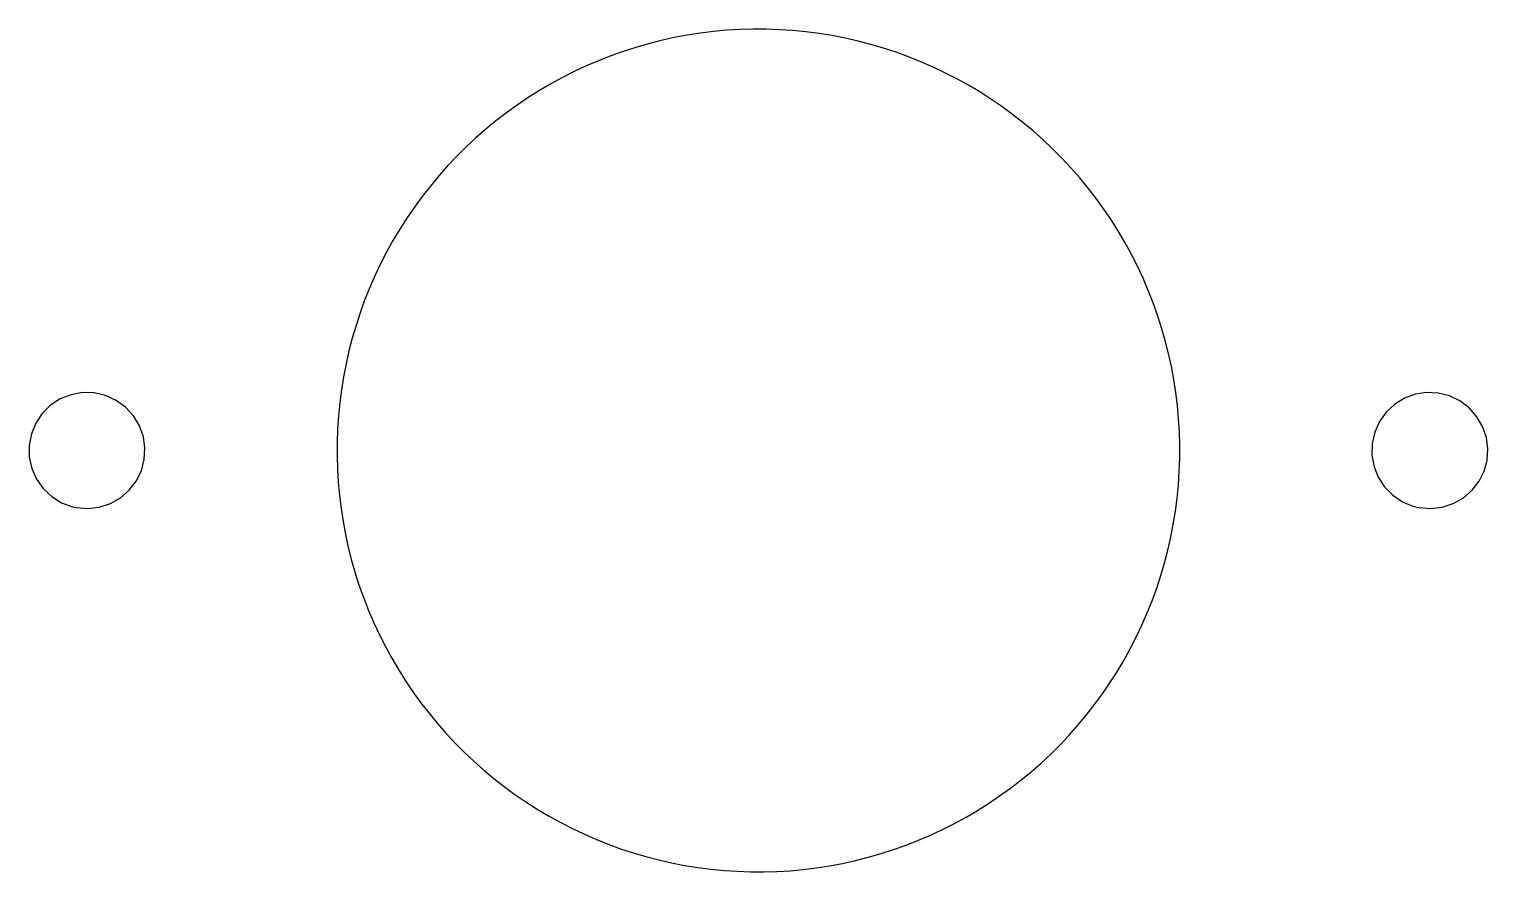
# Model space of a CAD drawing. Header units: metres. Extents: x -20.4 to 20.4, y -11.8 to 11.8.
import ezdxf

# ---------------------------------------------------------------- set-up
doc = ezdxf.new("R2010")
doc.units = ezdxf.units.M

msp = doc.modelspace()

# ---------------------------------------------------------------- linework, layer by layer
for p, q in [((-2.71858, 11.4826), (-3.07793, 11.3915)), ((-2.35657, 11.5623), (-2.71858, 11.4826)), ((-1.99223, 11.6306), (-2.35657, 11.5623)), ((-1.62592, 11.6874), (-1.99223, 11.6306)), ((-1.25801, 11.7327), (-1.62592, 11.6874)), ((-0.888855, 11.7665), (-1.25801, 11.7327)), ((-0.518814, 11.7886), (-0.888855, 11.7665)), ((-0.14827, 11.7991), (-0.518814, 11.7886)), ((0.222397, 11.7979), (-0.14827, 11.7991)), ((0.59288, 11.7851), (0.222397, 11.7979)), ((0.962769, 11.7607), (0.59288, 11.7851)), ((1.3317, 11.7246), (0.962769, 11.7607)), ((1.69933, 11.677), (1.3317, 11.7246)), ((2.06526, 11.6179), (1.69933, 11.677)), ((2.42917, 11.5472), (2.06526, 11.6179)), ((2.79068, 11.4652), (2.42917, 11.5472)), ((3.14943, 11.3719), (2.79068, 11.4652)), ((-4.13629, 11.0513), (-4.48138, 10.9159)), ((-3.78712, 11.1758), (-4.13629, 11.0513)), ((-3.43422, 11.2892), (-3.78712, 11.1758)), ((-3.07793, 11.3915), (-3.43422, 11.2892)), ((3.50508, 11.2674), (3.14943, 11.3719)), ((3.85727, 11.1517), (3.50508, 11.2674)), ((4.20566, 11.0251), (3.85727, 11.1517)), ((-4.82205, 10.7698), (-5.15796, 10.613)), ((-4.48138, 10.9159), (-4.82205, 10.7698)), ((4.54988, 10.8875), (4.20566, 11.0251)), ((4.88962, 10.7392), (4.54988, 10.8875)), ((5.22453, 10.5804), (4.88962, 10.7392)), ((-5.81418, 10.2682), (-6.13383, 10.0805)), ((-5.48877, 10.4457), (-5.81418, 10.2682)), ((-5.15796, 10.613), (-5.48877, 10.4457)), ((5.55431, 10.411), (5.22453, 10.5804)), ((5.87857, 10.2314), (5.55431, 10.411)), ((6.19705, 10.0417), (5.87857, 10.2314)), ((-6.44745, 9.88283), (-6.75468, 9.67543)), ((-6.13383, 10.0805), (-6.44745, 9.88283)), ((6.50941, 9.84212), (6.19705, 10.0417)), ((6.81535, 9.6328), (6.50941, 9.84212)), ((-7.05527, 9.45848), (-7.34889, 9.23221)), ((-6.75468, 9.67543), (-7.05527, 9.45848)), ((7.11456, 9.41397), (6.81535, 9.6328)), ((7.40675, 9.18585), (7.11456, 9.41397)), ((-7.63525, 8.99681), (-7.91408, 8.75255)), ((-7.34889, 9.23221), (-7.63525, 8.99681)), ((7.69164, 8.94867), (7.40675, 9.18585)), ((-7.91408, 8.75255), (-8.1851, 8.49963)), ((7.96892, 8.70265), (7.69164, 8.94867)), ((8.23834, 8.44804), (7.96892, 8.70265)), ((-8.44804, 8.23834), (-8.70265, 7.96892)), ((-8.1851, 8.49963), (-8.44804, 8.23834)), ((8.49963, 8.1851), (8.23834, 8.44804)), ((8.75255, 7.91408), (8.49963, 8.1851)), ((-8.70265, 7.96892), (-8.94867, 7.69164)), ((8.99681, 7.63525), (8.75255, 7.91408)), ((-9.18585, 7.40675), (-9.41397, 7.11456)), ((-8.94867, 7.69164), (-9.18585, 7.40675)), ((9.23221, 7.34889), (8.99681, 7.63525)), ((-9.41397, 7.11456), (-9.6328, 6.81535)), ((9.45848, 7.05527), (9.23221, 7.34889)), ((9.67543, 6.75468), (9.45848, 7.05527)), ((-9.6328, 6.81535), (-9.84212, 6.50941)), ((9.88283, 6.44745), (9.67543, 6.75468)), ((-10.0417, 6.19705), (-10.2314, 5.87857)), ((-9.84212, 6.50941), (-10.0417, 6.19705)), ((10.0805, 6.13383), (9.88283, 6.44745)), ((10.2682, 5.81418), (10.0805, 6.13383)), ((-10.2314, 5.87857), (-10.411, 5.55431)), ((10.4457, 5.48877), (10.2682, 5.81418)), ((-10.411, 5.55431), (-10.5804, 5.22453)), ((10.613, 5.15796), (10.4457, 5.48877)), ((-10.5804, 5.22453), (-10.7392, 4.88962)), ((10.7698, 4.82205), (10.613, 5.15796)), ((-10.8875, 4.54988), (-11.0251, 4.20566)), ((-10.7392, 4.88962), (-10.8875, 4.54988)), ((10.9159, 4.48138), (10.7698, 4.82205)), ((-11.0251, 4.20566), (-11.1517, 3.85727)), ((11.0513, 4.13629), (10.9159, 4.48138)), ((11.1758, 3.78712), (11.0513, 4.13629)), ((-11.1517, 3.85727), (-11.2674, 3.50508)), ((11.2892, 3.43422), (11.1758, 3.78712)), ((-11.2674, 3.50508), (-11.3719, 3.14943)), ((11.3915, 3.07793), (11.2892, 3.43422)), ((-11.3719, 3.14943), (-11.4652, 2.79068)), ((11.4826, 2.71858), (11.3915, 3.07793)), ((-11.4652, 2.79068), (-11.5472, 2.42917)), ((11.5623, 2.35657), (11.4826, 2.71858)), ((-11.6179, 2.06526), (-11.677, 1.69933)), ((-11.5472, 2.42917), (-11.6179, 2.06526)), ((11.6306, 1.99223), (11.5623, 2.35657)), ((-11.677, 1.69933), (-11.7246, 1.3317)), ((11.6874, 1.62592), (11.6306, 1.99223)), ((-19.82, 1.265), (-20.0521, 1.03581)), ((-19.5468, 1.44321), (-19.82, 1.265)), ((-19.2435, 1.56329), (-19.5468, 1.44321)), ((-18.9224, 1.62038), (-19.2435, 1.56329)), ((-18.5963, 1.61218), (-18.9224, 1.62038)), ((-18.2785, 1.53903), (-18.5963, 1.61218)), ((-17.9816, 1.40387), (-18.2785, 1.53903)), ((-17.7177, 1.21214), (-17.9816, 1.40387)), ((-11.7246, 1.3317), (-11.7607, 0.962769)), ((11.7327, 1.25801), (11.6874, 1.62592)), ((11.7665, 0.888855), (11.7327, 1.25801)), ((17.8121, 1.29022), (17.5811, 1.07463)), ((18.0897, 1.46153), (17.8121, 1.29022)), ((18.3959, 1.57394), (18.0897, 1.46153)), ((18.7081, 1.62239), (18.3959, 1.57394)), ((19.034, 1.60805), (18.7081, 1.62239)), ((19.3504, 1.52893), (19.034, 1.60805)), ((19.6447, 1.3882), (19.3504, 1.52893)), ((19.9049, 1.19153), (19.6447, 1.3882)), ((-20.0521, 1.03581), (-20.2337, 0.764893)), ((-17.4975, 0.971588), (-17.7177, 1.21214)), ((-17.3297, 0.691879), (-17.4975, 0.971588)), ((-11.7607, 0.962769), (-11.7851, 0.59288)), ((11.7886, 0.518814), (11.7665, 0.888855)), ((17.5811, 1.07463), (17.391, 0.80954)), ((20.1206, 0.946869), (19.9049, 1.19153)), ((20.2789, 0.673355), (20.1206, 0.946869)), ((-20.3576, 0.46315), (-20.4187, 0.142746)), ((-20.2337, 0.764893), (-20.3576, 0.46315)), ((-17.2211, 0.384308), (-17.3297, 0.691879)), ((-11.7851, 0.59288), (-11.7979, 0.222397)), ((11.7991, 0.14827), (11.7886, 0.518814)), ((17.2577, 0.511841), (17.1866, 0.193527)), ((17.391, 0.80954), (17.2577, 0.511841)), ((20.3836, 0.364426), (20.2789, 0.673355)), ((-20.4187, 0.142746), (-20.4146, -0.18338)), ((-17.1766, 0.071442), (-17.2211, 0.384308)), ((-17.195, -0.254196), (-17.1766, 0.071442)), ((-11.7979, 0.222397), (-11.7991, -0.14827)), ((11.7979, -0.222397), (11.7991, 0.14827)), ((17.1866, 0.193527), (17.1804, -0.132584)), ((20.4242, 0.051041), (20.3836, 0.364426)), ((20.4017, -0.274353), (20.4242, 0.051041)), ((-20.4146, -0.18338), (-20.3455, -0.502151)), ((-17.2781, -0.569611), (-17.195, -0.254196)), ((-11.7991, -0.14827), (-11.7886, -0.518814)), ((11.7851, -0.59288), (11.7979, -0.222397)), ((17.1804, -0.132584), (17.2395, -0.453354)), ((20.3183, -0.579163), (20.4017, -0.274353)), ((-20.3455, -0.502151), (-20.214, -0.800674)), ((-20.214, -0.800674), (-20.0257, -1.06694)), ((-17.4225, -0.862076), (-17.2781, -0.569611)), ((-11.7886, -0.518814), (-11.7665, -0.888855)), ((11.7607, -0.962769), (11.7851, -0.59288)), ((17.2395, -0.453354), (17.3568, -0.746811)), ((17.3568, -0.746811), (17.535, -1.01999)), ((20.1775, -0.862076), (20.3183, -0.579163)), ((-20.0257, -1.06694), (-19.7879, -1.29022)), ((-17.8614, -1.32654), (-17.6154, -1.11238)), ((-17.6154, -1.11238), (-17.4225, -0.862076)), ((-11.7665, -0.888855), (-11.7327, -1.25801)), ((11.7246, -1.3317), (11.7607, -0.962769)), ((17.535, -1.01999), (17.7642, -1.25208)), ((19.7385, -1.32654), (19.9846, -1.11238)), ((19.9846, -1.11238), (20.1775, -0.862076)), ((-19.7879, -1.29022), (-19.5103, -1.46153)), ((-19.5103, -1.46153), (-19.2041, -1.57394)), ((-19.2041, -1.57394), (-19.1045, -1.59621)), ((-19.1045, -1.59621), (-18.7796, -1.62486)), ((-18.7796, -1.62486), (-18.4555, -1.58806)), ((-18.4555, -1.58806), (-18.1453, -1.48726)), ((-18.1453, -1.48726), (-17.8614, -1.32654)), ((-11.7327, -1.25801), (-11.6874, -1.62592)), ((-11.6874, -1.62592), (-11.6306, -1.99223)), ((11.677, -1.69933), (11.7246, -1.3317)), ((17.7642, -1.25208), (18.0351, -1.43372)), ((18.0351, -1.43372), (18.3271, -1.55466)), ((18.3271, -1.55466), (18.4955, -1.59621)), ((18.4955, -1.59621), (18.8204, -1.62486)), ((18.8204, -1.62486), (19.1445, -1.58806)), ((19.1445, -1.58806), (19.4547, -1.48726)), ((19.4547, -1.48726), (19.7385, -1.32654)), ((-11.6306, -1.99223), (-11.5623, -2.35657)), ((11.6179, -2.06526), (11.677, -1.69933)), ((-11.5623, -2.35657), (-11.4826, -2.71858)), ((11.4652, -2.79068), (11.5472, -2.42917)), ((11.5472, -2.42917), (11.6179, -2.06526)), ((-11.4826, -2.71858), (-11.3915, -3.07793)), ((11.3719, -3.14943), (11.4652, -2.79068)), ((-11.3915, -3.07793), (-11.2892, -3.43422)), ((11.2674, -3.50508), (11.3719, -3.14943)), ((-11.2892, -3.43422), (-11.1758, -3.78712)), ((11.1517, -3.85727), (11.2674, -3.50508)), ((-11.1758, -3.78712), (-11.0513, -4.13629)), ((11.0251, -4.20566), (11.1517, -3.85727)), ((-11.0513, -4.13629), (-10.9159, -4.48138)), ((-10.9159, -4.48138), (-10.7698, -4.82205)), ((10.8875, -4.54988), (11.0251, -4.20566)), ((-10.7698, -4.82205), (-10.613, -5.15796)), ((10.5804, -5.22453), (10.7392, -4.88962)), ((10.7392, -4.88962), (10.8875, -4.54988)), ((-10.613, -5.15796), (-10.4457, -5.48877)), ((10.411, -5.55431), (10.5804, -5.22453)), ((-10.4457, -5.48877), (-10.2682, -5.81418)), ((10.2314, -5.87857), (10.411, -5.55431)), ((-10.2682, -5.81418), (-10.0805, -6.13383)), ((10.0417, -6.19705), (10.2314, -5.87857)), ((-10.0805, -6.13383), (-9.88283, -6.44745)), ((-9.88283, -6.44745), (-9.67543, -6.75468)), ((9.6328, -6.81535), (9.84212, -6.50941)), ((9.84212, -6.50941), (10.0417, -6.19705)), ((-9.67543, -6.75468), (-9.45848, -7.05527)), ((9.41397, -7.11456), (9.6328, -6.81535)), ((-9.45848, -7.05527), (-9.23221, -7.34889)), ((-9.23221, -7.34889), (-8.99681, -7.63525)), ((9.18585, -7.40675), (9.41397, -7.11456)), ((-8.99681, -7.63525), (-8.75255, -7.91408)), ((8.70265, -7.96892), (8.94867, -7.69164)), ((8.94867, -7.69164), (9.18585, -7.40675)), ((-8.75255, -7.91408), (-8.49963, -8.1851)), ((8.44804, -8.23834), (8.70265, -7.96892)), ((-8.49963, -8.1851), (-8.23834, -8.44804)), ((-8.23834, -8.44804), (-7.96892, -8.70265)), ((7.91408, -8.75255), (8.1851, -8.49963)), ((8.1851, -8.49963), (8.44804, -8.23834)), ((-7.96892, -8.70265), (-7.69164, -8.94867)), ((-7.69164, -8.94867), (-7.40675, -9.18585)), ((7.63525, -8.99681), (7.91408, -8.75255)), ((-7.40675, -9.18585), (-7.11456, -9.41397)), ((7.05527, -9.45848), (7.34889, -9.23221)), ((7.34889, -9.23221), (7.63525, -8.99681)), ((-7.11456, -9.41397), (-6.81535, -9.6328)), ((-6.81535, -9.6328), (-6.50941, -9.84212)), ((6.44745, -9.88283), (6.75468, -9.67543)), ((6.75468, -9.67543), (7.05527, -9.45848)), ((-6.50941, -9.84212), (-6.19705, -10.0417)), ((-6.19705, -10.0417), (-5.87857, -10.2314)), ((5.81418, -10.2682), (6.13383, -10.0805)), ((6.13383, -10.0805), (6.44745, -9.88283)), ((-5.87857, -10.2314), (-5.55431, -10.411)), ((-5.55431, -10.411), (-5.22453, -10.5804)), ((-5.22453, -10.5804), (-4.88962, -10.7392)), ((4.82205, -10.7698), (5.15796, -10.613)), ((5.15796, -10.613), (5.48877, -10.4457)), ((5.48877, -10.4457), (5.81418, -10.2682)), ((-4.88962, -10.7392), (-4.54988, -10.8875)), ((-4.54988, -10.8875), (-4.20566, -11.0251)), ((-4.20566, -11.0251), (-3.85727, -11.1517)), ((4.13629, -11.0513), (4.48138, -10.9159)), ((4.48138, -10.9159), (4.82205, -10.7698)), ((-3.85727, -11.1517), (-3.50508, -11.2674)), ((-3.50508, -11.2674), (-3.14943, -11.3719)), ((-3.14943, -11.3719), (-2.79068, -11.4652)), ((2.71858, -11.4826), (3.07793, -11.3915)), ((3.07793, -11.3915), (3.43422, -11.2892)), ((3.43422, -11.2892), (3.78712, -11.1758)), ((3.78712, -11.1758), (4.13629, -11.0513)), ((-2.79068, -11.4652), (-2.42917, -11.5472)), ((-2.42917, -11.5472), (-2.06526, -11.6179)), ((-2.06526, -11.6179), (-1.69933, -11.677)), ((-1.69933, -11.677), (-1.3317, -11.7246)), ((-1.3317, -11.7246), (-0.962769, -11.7607)), ((-0.962769, -11.7607), (-0.59288, -11.7851)), ((-0.59288, -11.7851), (-0.222397, -11.7979)), ((-0.222397, -11.7979), (0.14827, -11.7991)), ((0.14827, -11.7991), (0.518814, -11.7886)), ((0.518814, -11.7886), (0.888855, -11.7665)), ((0.888855, -11.7665), (1.25801, -11.7327)), ((1.25801, -11.7327), (1.62592, -11.6874)), ((1.62592, -11.6874), (1.99223, -11.6306)), ((1.99223, -11.6306), (2.35657, -11.5623)), ((2.35657, -11.5623), (2.71858, -11.4826))]:
    msp.add_line(p, q)

doc.saveas('drawing.dxf')
